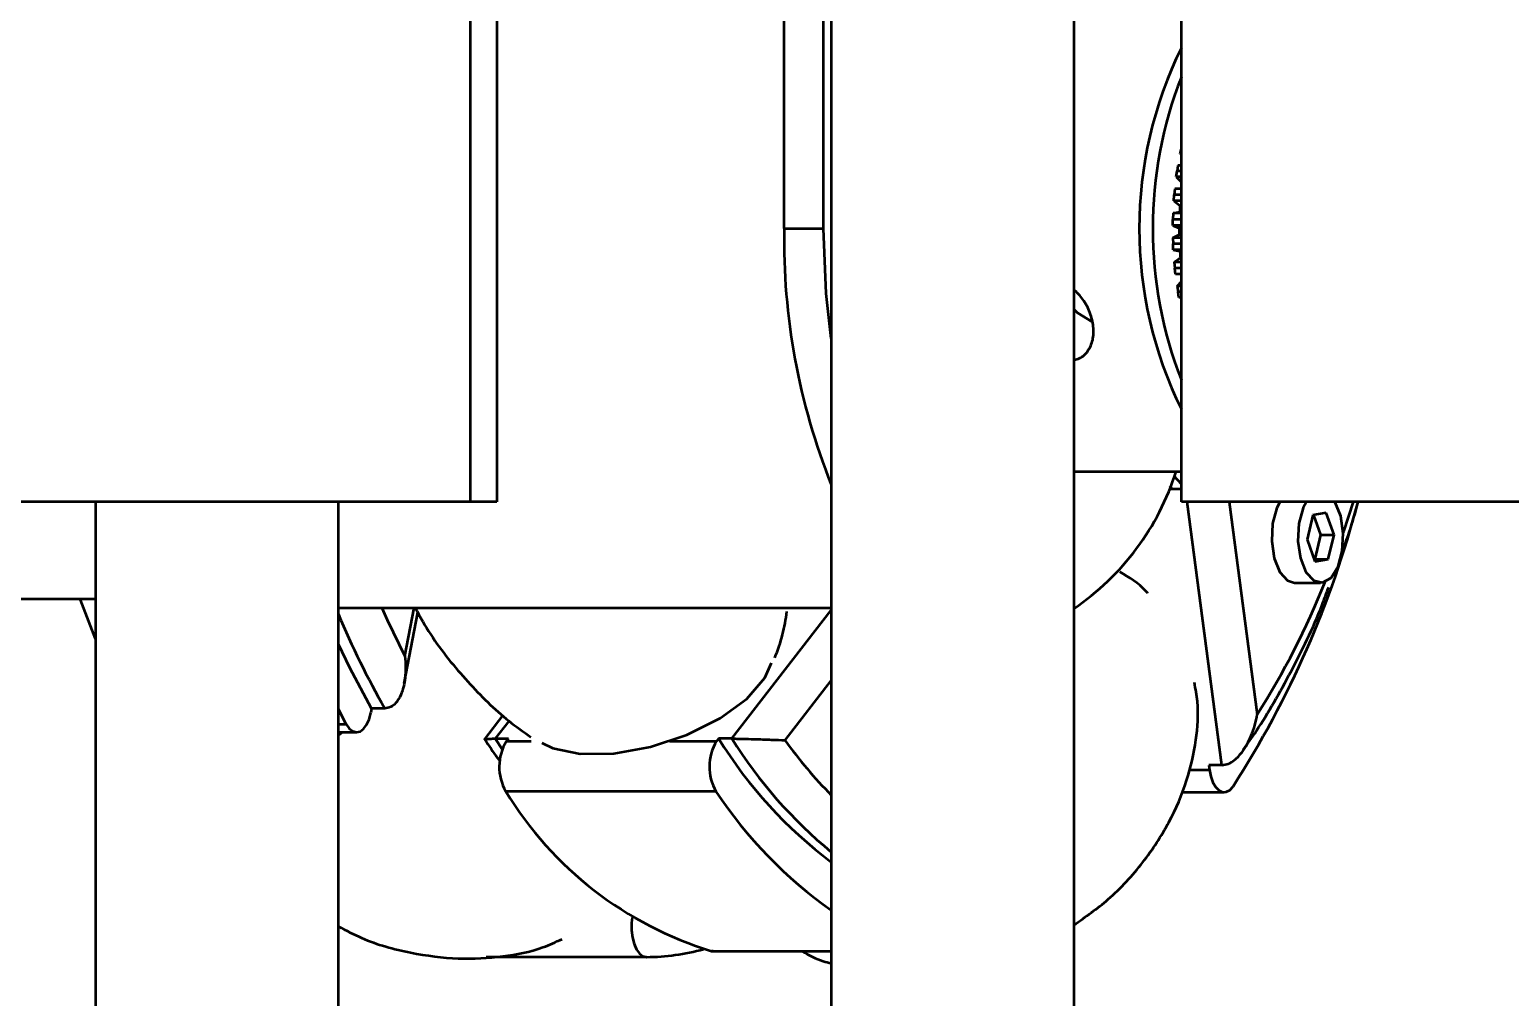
# Model space of a CAD drawing. Header units: millimetres. Extents: x 263 to 2983, y 441 to 2500.
# Drawn here: x 1964.75 to 2013.56, y 2439.77 to 2471.65 of the extents above; entities that cross this region are included whole.
import ezdxf

# ---------------------------------------------------------------- set-up
doc = ezdxf.new("R2010")
doc.units = ezdxf.units.MM
doc.header["$LTSCALE"] = 0.5
doc.layers.add('BOL', color=7, linetype='Continuous', lineweight=50)

msp = doc.modelspace()

# ---------------------------------------------------------------- linework, layer by layer
at = {"layer": 'BOL'}
for p, q in [((1989.619, 2465.096), (1989.619, 2483.596)), ((1999.175, 2283.896), (1999.175, 2483.896)), ((1979.281, 2456.096), (1979.281, 2482.096)), ((1980.147, 2482.096), (1980.147, 2456.096)), ((2002.714, 2456.096), (2002.714, 2482.096)), ((1990.918, 2465.096), (1990.918, 2479.896)), ((1991.175, 2479.896), (1991.175, 2283.896)), ((2002.673, 2467.56), (2002.714, 2467.735)), ((2002.673, 2467.56), (2002.714, 2467.505)), ((2002.714, 2467.56), (2002.673, 2467.56)), ((2002.542, 2466.795), (2002.573, 2466.986)), ((2002.602, 2467.177), (2002.573, 2466.986)), ((2002.714, 2466.986), (2002.573, 2466.986)), ((2002.714, 2467.177), (2002.602, 2467.177)), ((2002.496, 2466.398), (2002.478, 2466.201)), ((2002.714, 2466.398), (2002.496, 2466.398)), ((2002.714, 2466.795), (2002.542, 2466.795)), ((2002.542, 2466.795), (2002.714, 2466.622)), ((2002.46, 2466.004), (2002.478, 2466.201)), ((2002.714, 2466.004), (2002.46, 2466.004)), ((2002.46, 2466.004), (2002.668, 2465.856)), ((2002.714, 2466.201), (2002.478, 2466.201)), ((2002.714, 2465.856), (2002.668, 2465.856)), ((2002.428, 2465.199), (2002.434, 2465.398)), ((2002.439, 2465.598), (2002.434, 2465.398)), ((2002.714, 2465.398), (2002.434, 2465.398)), ((2002.439, 2465.598), (2002.658, 2465.649)), ((2002.714, 2465.598), (2002.439, 2465.598)), ((2002.714, 2465.649), (2002.658, 2465.649)), ((1989.619, 2465.096), (1990.918, 2465.096)), ((2002.714, 2465.199), (2002.428, 2465.199)), ((2002.428, 2465.199), (2002.644, 2465.103)), ((2002.433, 2464.79), (2002.647, 2464.895)), ((2002.714, 2465.103), (2002.644, 2465.103)), ((2002.714, 2464.895), (2002.647, 2464.895)), ((2002.714, 2464.79), (2002.433, 2464.79)), ((2002.433, 2464.79), (2002.44, 2464.591)), ((2002.447, 2464.391), (2002.44, 2464.591)), ((2002.714, 2464.591), (2002.44, 2464.591)), ((2002.714, 2464.391), (2002.447, 2464.391)), ((2002.447, 2464.391), (2002.667, 2464.351)), ((2002.477, 2463.987), (2002.683, 2464.145)), ((2002.714, 2463.987), (2002.477, 2463.987)), ((2002.477, 2463.987), (2002.497, 2463.792)), ((2002.714, 2464.351), (2002.667, 2464.351)), ((2002.714, 2464.145), (2002.683, 2464.145)), ((2002.517, 2463.595), (2002.497, 2463.792)), ((2002.714, 2463.792), (2002.497, 2463.792)), ((2002.714, 2463.595), (2002.517, 2463.595)), ((2002.572, 2463.202), (2002.714, 2463.354)), ((2002.714, 2463.202), (2002.572, 2463.202)), ((2002.572, 2463.202), (2002.604, 2463.013)), ((2002.635, 2462.823), (2002.604, 2463.013)), ((2002.714, 2463.013), (2002.604, 2463.013)), ((2002.714, 2462.823), (2002.635, 2462.823)), ((1999.175, 2457.096), (2002.714, 2457.096)), ((2002.418, 2456.507), (2002.339, 2456.603)), ((2002.714, 2456.673), (2002.479, 2456.937)), ((1979.281, 2456.096), (1934.281, 2456.096)), ((1966.926, 2456.096), (1966.926, 2283.896)), ((1974.926, 2283.896), (1974.926, 2456.096)), ((1980.147, 2456.096), (1979.281, 2456.096)), ((2002.418, 2456.507), (2002.297, 2456.507)), ((2002.714, 2456.507), (2002.418, 2456.507)), ((2092.714, 2456.096), (2002.714, 2456.096)), ((2004.051, 2447.421), (2002.905, 2456.096)), ((2004.288, 2456.096), (2005.214, 2449.088)), ((2007.051, 2455.652), (2006.863, 2454.85)), ((2007.492, 2455.727), (2007.051, 2455.652)), ((2007.312, 2455.001), (2007.083, 2455.657)), ((2007.745, 2455.001), (2007.492, 2455.727)), ((2006.863, 2454.85), (2007.116, 2454.125)), ((2007.124, 2454.2), (2007.312, 2455.001)), ((2007.312, 2455.001), (2007.745, 2455.001)), ((2007.557, 2454.2), (2007.745, 2455.001)), ((2007.092, 2454.195), (2007.124, 2454.2)), ((2007.116, 2454.125), (2007.557, 2454.2)), ((2007.124, 2454.2), (2007.557, 2454.2)), ((2006.438, 2453.426), (2007.304, 2453.426)), ((1947.795, 2452.896), (1966.926, 2452.896)), ((1974.926, 2452.596), (1991.175, 2452.596)), ((1977.097, 2450.111), (1977.549, 2452.442)), ((1977.119, 2451.012), (1977.426, 2452.596)), ((1987.893, 2448.291), (1991.175, 2452.521)), ((1991.175, 2450.215), (1989.644, 2448.242)), ((1975.189, 2448.767), (1974.926, 2449.264)), ((1976.023, 2449.289), (1975.994, 2449.141)), ((1976.456, 2449.289), (1976.023, 2449.289)), ((1974.926, 2448.767), (1975.189, 2448.767)), ((1980.352, 2449.06), (1979.743, 2448.275)), ((1980.549, 2448.871), (1980.099, 2448.291)), ((1974.926, 2448.503), (1975.528, 2448.503)), ((1974.926, 2448.408), (1975.062, 2448.503)), ((1980.099, 2448.291), (1980.532, 2448.291)), ((1980.099, 2448.291), (1980.329, 2447.945)), ((1980.532, 2448.291), (1980.465, 2448.205)), ((1987.46, 2448.291), (1987.393, 2448.205)), ((1987.893, 2448.291), (1987.46, 2448.291)), ((1980.465, 2448.205), (1981.282, 2448.205)), ((1985.846, 2448.205), (1987.393, 2448.205)), ((2004.051, 2447.421), (2003.618, 2447.421)), ((2003.618, 2447.421), (2003.639, 2447.267)), ((2002.966, 2447.267), (2003.639, 2447.267)), ((1987.372, 2446.553), (1980.444, 2446.553)), ((2002.72, 2446.523), (2004.122, 2446.523)), ((1985.088, 2441.096), (1979.796, 2441.096)), ((1987.284, 2441.286), (1987.226, 2441.292)), ((1987.226, 2441.292), (1991.175, 2441.292)), ((1987.284, 2441.286), (1991.175, 2441.286))]:
    msp.add_line(p, q, dxfattribs=at)
at = {"layer": 'BOL', "flags": 128}
for points in [[(1991.175, 2461.478), (1991.007, 2462.956), (1990.918, 2465.096)], [(1999.771, 2462.019), (1999.295, 2462.316), (1999.175, 2462.431)], [(2005.971, 2456.099), (2005.864, 2455.892), (2005.723, 2455.379), (2005.691, 2454.798), (2005.772, 2454.236), (2005.955, 2453.778), (2006.211, 2453.496), (2006.438, 2453.426)], [(2006.835, 2456.096), (2006.73, 2455.892), (2006.589, 2455.379), (2006.557, 2454.798), (2006.638, 2454.236), (2006.821, 2453.778), (2007.077, 2453.496), (2007.368, 2453.431)], [(2007.368, 2453.431), (2007.649, 2453.594), (2007.878, 2453.96), (2008.019, 2454.472), (2008.051, 2455.054), (2007.97, 2455.616), (2007.787, 2456.073), (2007.773, 2456.096)], [(2008.051, 2455.066), (2008.066, 2455.112), (2008.388, 2456.096)], [(1966.926, 2451.579), (1966.422, 2452.865), (1966.411, 2452.896)], [(1976.363, 2452.596), (1976.538, 2452.205), (1977.119, 2451.012)], [(1976.023, 2449.289), (1975.304, 2450.624), (1974.926, 2451.408)], [(1981.636, 2448.151), (1981.991, 2447.982), (1982.898, 2447.792), (1984.005, 2447.805), (1985.214, 2448.02), (1986.417, 2448.417), (1987.507, 2448.962), (1988.388, 2449.605), (1988.981, 2450.29), (1989.202, 2450.787)], [(1975.189, 2448.767), (1975.288, 2448.626), (1975.4, 2448.536), (1975.52, 2448.503), (1975.641, 2448.529), (1975.755, 2448.612), (1975.855, 2448.747), (1975.937, 2448.927), (1975.994, 2449.141)], [(2003.639, 2447.267), (2003.684, 2447.042), (2003.754, 2446.845), (2003.847, 2446.688), (2003.956, 2446.58), (2004.074, 2446.528), (2004.195, 2446.534), (2004.312, 2446.598), (2004.418, 2446.717)], [(1984.609, 2442.401), (1984.589, 2442.222), (1984.589, 2441.98), (1984.618, 2441.744), (1984.674, 2441.529), (1984.754, 2441.347), (1984.854, 2441.21), (1984.968, 2441.125), (1985.088, 2441.096)]]:
    msp.add_lwpolyline(points, dxfattribs=at)
at = {"layer": 'BOL'}
for centre, radius, start, end in [((2014.796, 2465.096), 13.47, 153.768, 206.232), ((2015.403, 2465.096), 13.635, 158.5276, 201.4724), ((2014.839, 2465.083), 12.194, 176.3666, 177.3413), ((2011.326, 2464.735), 21.71, 179.0469, 201.8441), ((2014.929, 2465.098), 12.284, 179.9745, 180.9448), ((2014.18, 2465.072), 11.534, 183.5837, 184.6076), ((1994.36, 2459.682), 8.581, 304.1351, 342.4579), ((1977.192, 2464.268), 32.393, 327.192, 345.3873), ((1983.566, 2462.924), 25.693, 327.4161, 338.3708), ((2000.674, 2463.168), 27.913, 202.7155, 209.815), ((2000.012, 2456.032), 14.747, 211.6615, 233.1825), ((2001.136, 2456.614), 15.641, 212.1484, 230.4416), ((1981.849, 2447.361), 1.621, 148.6211, 209.9157), ((1988.777, 2447.361), 1.621, 148.6211, 209.9157), ((2002.194, 2457.302), 15.479, 215.8268, 224.6118), ((1990.747, 2452.833), 12.066, 211.3665, 253.0343), ((1999.753, 2454.771), 14.86, 213.5768, 234.7414), ((1984.991, 2448.603), 7.508, 270.7385, 285.2183)]:
    msp.add_arc(centre, radius, start, end, dxfattribs=at)
for points, knots in [([(1999.175, 2460.768), (1999.236, 2460.783), (1999.427, 2460.83), (1999.651, 2461.054), (1999.814, 2461.411), (1999.835, 2461.856), (1999.718, 2462.326), (1999.497, 2462.764), (1999.278, 2462.982), (1999.175, 2463.084)], [0, 0, 0, 0, 0.0735, 0.230237, 0.38943, 0.548796, 0.705796, 0.861599, 1, 1, 1, 1]), ([(2008.009, 2454.45), (2008.091, 2454.658), (2008.294, 2455.176), (2008.451, 2455.752), (2008.545, 2456.096)], [0, 0, 0, 0, 0.401517, 1, 1, 1, 1]), ([(2001.612, 2453.076), (2001.592, 2453.098), (2001.32, 2453.404), (2000.991, 2453.603), (2000.686, 2453.788)], [0, 0, 0, 0, 0.074475, 1, 1, 1, 1]), ([(2004.756, 2447.919), (2004.9, 2448.124), (2005.457, 2448.915), (2006.34, 2450.483), (2007.134, 2452.087), (2007.501, 2453.087), (2007.573, 2453.285)], [0, 0, 0, 0, 0.134451, 0.51993, 0.905232, 1, 1, 1, 1]), ([(1977.458, 2452.596), (1977.623, 2452.301), (1978.111, 2451.425), (1979.158, 2450.173), (1980.281, 2449.038), (1981.028, 2448.512), (1981.274, 2448.338)], [0, 0, 0, 0, 0.173438, 0.5140612, 0.8400083, 1, 1, 1, 1]), ([(1989.315, 2450.952), (1989.41, 2451.205), (1989.592, 2451.693), (1989.673, 2452.222), (1989.712, 2452.478)], [0, 0, 0, 0, 0.517382, 1, 1, 1, 1]), ([(1977.119, 2451.012), (1977.119, 2451.01), (1977.147, 2450.768), (1977.152, 2450.323), (1977.035, 2449.789), (1976.848, 2449.476), (1976.659, 2449.318), (1976.524, 2449.299), (1976.456, 2449.289)], [0, 0, 0, 0, 0.002966, 0.336054, 0.617231, 0.785576, 0.892357, 1, 1, 1, 1]), ([(1999.175, 2442.151), (1999.561, 2442.421), (2000.407, 2443.013), (2001.461, 2444.175), (2002.33, 2445.498), (2002.917, 2446.865), (2003.215, 2448.203), (2003.3, 2449.287), (2003.182, 2449.929), (2003.144, 2450.139)], [0, 0, 0, 0, 0.148564, 0.324913, 0.493097, 0.651883, 0.799702, 0.934404, 1, 1, 1, 1]), ([(2004.051, 2447.421), (2004.122, 2447.43), (2004.263, 2447.449), (2004.5, 2447.601), (2004.781, 2447.904), (2005.054, 2448.42), (2005.174, 2448.852), (2005.214, 2449.086), (2005.214, 2449.088)], [0, 0, 0, 0, 0.107644, 0.214433, 0.38277, 0.663948, 0.997023, 1, 1, 1, 1]), ([(1979.757, 2448.271), (1979.751, 2448.272), (1979.725, 2448.276), (1979.784, 2448.283), (1979.907, 2448.29), (1980.035, 2448.291), (1980.099, 2448.291)], [0, 0, 0, 0, 0.1094645, 0.5011434, 0.7496102, 1, 1, 1, 1]), ([(1987.893, 2448.291), (1987.967, 2448.291), (1988.115, 2448.29), (1988.404, 2448.283), (1988.791, 2448.271), (1989.246, 2448.255), (1989.52, 2448.245), (1989.643, 2448.242), (1989.644, 2448.242)], [0, 0, 0, 0, 0.10763, 0.214434, 0.382778, 0.663943, 0.997019, 1, 1, 1, 1]), ([(1979.753, 2448.269), (1979.889, 2448.054), (1980.049, 2447.803), (1980.225, 2447.592), (1980.251, 2447.561)], [0, 0, 0, 0, 0.853442, 1, 1, 1, 1]), ([(1974.926, 2442.107), (1975.18, 2441.974), (1975.933, 2441.576), (1977.276, 2441.213), (1978.851, 2441.006), (1980.323, 2441.087), (1981.474, 2441.309), (1982.092, 2441.591), (1982.3, 2441.685)], [0, 0, 0, 0, 0.110182, 0.327563, 0.53432, 0.728819, 0.908938, 1, 1, 1, 1]), ([(1990.213, 2441.286), (1990.439, 2441.16), (1990.746, 2440.99), (1991.086, 2440.912), (1991.175, 2440.891)], [0, 0, 0, 0, 0.738032, 1, 1, 1, 1])]:
    msp.add_open_spline(points, degree=3, knots=knots, dxfattribs=at)

doc.saveas('drawing.dxf')
